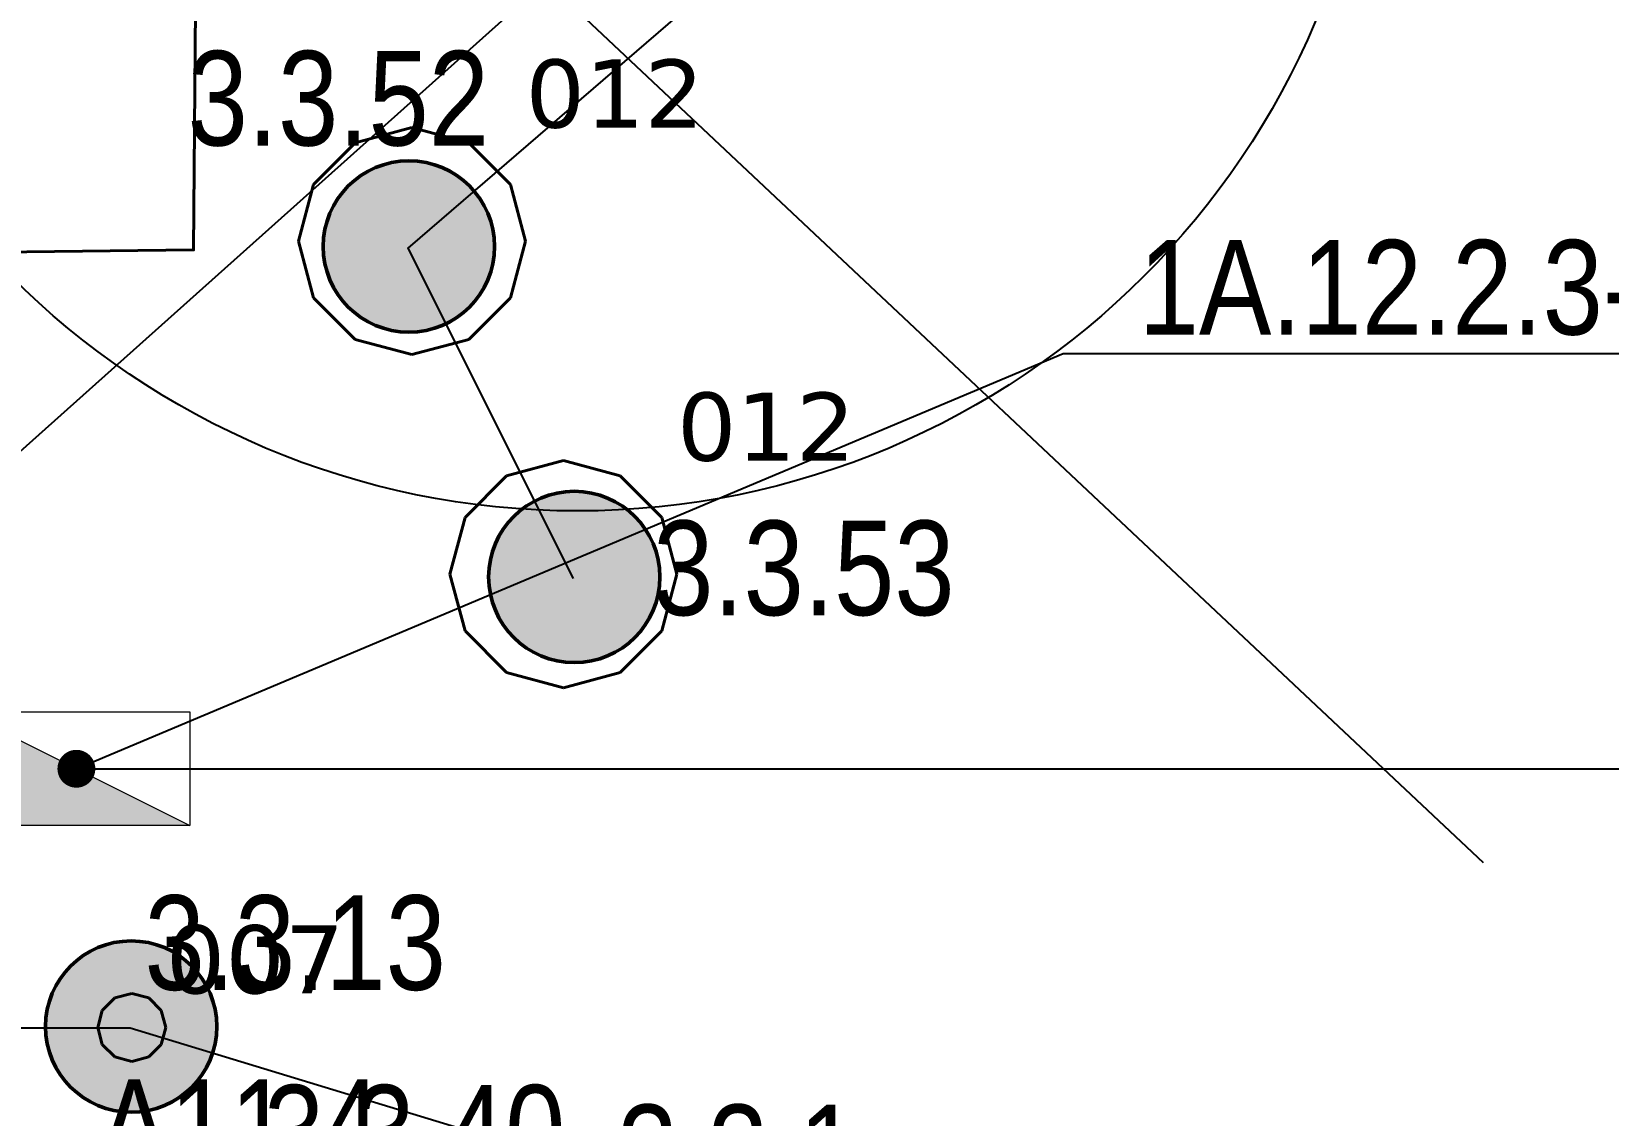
# Model space of a CAD drawing. Header units: millimetres. Extents: x -243740 to 150609, y -473655 to -165121.
# Drawn here: x -215874 to -211709, y -386755 to -383891 of the extents above; entities that cross this region are included whole.
import ezdxf
from ezdxf import colors
from ezdxf.entities.mleader import LeaderData, LeaderLine
from ezdxf.enums import TextEntityAlignment as Align
from ezdxf.math import Vec2, Vec3

# ---------------------------------------------------------------- set-up
doc = ezdxf.new("R2010")
doc.units = ezdxf.units.MM
doc.linetypes.add('HIDDEN2', pattern=[4.7625, 3.175, -1.5875])
for name, color, linetype, lineweight in [('0_Авт.', 255, 'Continuous', 5), ('_освещение_dali', 3, 'Continuous', 50), ('DLX_FL2_LUM 34', 5, 'Continuous', 40), ('DLX_FL2_LUM 36', 5, 'Continuous', 40), ('Освещение', 5, 'Continuous', 30)]:
    doc.layers.add(name, color=color, linetype=linetype, lineweight=lineweight)
doc.layers.add('_HMI', color=6, linetype='Continuous')
doc.layers.add('_Гр.ЩД-1А.5.9.I2.3', color=6, linetype='Continuous')
doc.layers.add('ЭТО_аварийные', color=7, linetype='HIDDEN2', lineweight=40, true_color=0xfa0505)
doc.styles.add('Arial Narrow_6', font='ARIALN.TTF', dxfattribs={"height": 193.245432})
doc.styles.get("Standard").update_dxf_attribs({"font": 'ARIALN.TTF'})
doc.styles.add('TableTextStyle', font='')
doc.styles.get('TableTextStyle').set_extended_font_data('VERDANA.TTF')
doc.linetypes.add('Truba', pattern='A,3e-05,[4,MSH_7,S=1,R=0,X=0,Y=0],-3.022072', length=3.022102)

# ---------------------------------------------------------------- blocks, each defined once
blk = doc.blocks.new('*U277')
h = blk.add_hatch(color=0)
h.dxf.hatch_style = 1
h.paths.add_polyline_path([(150, 300), (-150, 300), (-150, -300)])
at = {"color": 0}
blk.add_line((150, 300), (-150, -300), dxfattribs=at)
blk.add_lwpolyline([(150, 300), (150, -300), (-150, -300), (-150, 300)], close=True, dxfattribs=at)
blk = doc.blocks.new('_Dot')
at = {"color": 0, "linetype": 'ByBlock', "lineweight": -2}
blk.add_line((-0.5, 0), (-1, 0), dxfattribs=at)
at = {"color": 0, "linetype": 'ByBlock', "const_width": 0.5}
blk.add_lwpolyline([(-0.25, 0, 1), (0.25, 0, 1)], format="xyb", close=True, dxfattribs=at)
blk = doc.blocks.new('dgdg')
at = {"layer": 'DLX_FL2_LUM 34'}
for points in [[(18985.3, 10992.4, 0), (19030.3, 11004.5, 0)], [(19030.3, 11004.5, 0), (18985.3, 10992.4, 0)], [(19030.3, 11004.5, 0), (18985.3, 10992.4, 0)], [(18985.3, 10992.4, 0), (19030.3, 11004.5, 0)], [(19030.3, 11004.5, 0), (19030.3, 11004.5, 0)], [(19030.3, 11004.5, 0), (19075.3, 10992.4, 0)], [(19075.3, 10992.4, 0), (19030.3, 11004.5, 0)], [(19030.3, 11004.5, 0), (19030.3, 11004.5, 0)], [(19075.3, 10992.4, 0), (19030.3, 11004.5, 0)], [(19030.3, 11004.5, 0), (19075.3, 10992.4, 0)], [(18940.3, 10914.5, 0), (18952.3, 10959.5, 0)], [(18952.3, 10959.5, 0), (18940.3, 10914.5, 0)], [(18952.3, 10959.5, 0), (18940.3, 10914.5, 0)], [(18940.3, 10914.5, 0), (18952.3, 10959.5, 0)], [(18952.3, 10959.5, 0), (18985.3, 10992.4, 0)], [(18985.3, 10992.4, 0), (18952.3, 10959.5, 0)], [(18985.3, 10992.4, 0), (18952.3, 10959.5, 0)], [(18952.3, 10959.5, 0), (18985.3, 10992.4, 0)], [(18952.3, 10959.5, 0), (18952.3, 10959.5, 0)], [(18952.3, 10959.5, 0), (18952.3, 10959.5, 0)], [(18985.3, 10992.4, 0), (18985.3, 10992.4, 0)], [(18985.3, 10992.4, 0), (18985.3, 10992.4, 0)], [(19075.3, 10992.4, 0), (19075.3, 10992.4, 0)], [(19075.3, 10992.4, 0), (19108.2, 10959.5, 0)], [(19108.2, 10959.5, 0), (19075.3, 10992.4, 0)], [(19075.3, 10992.4, 0), (19075.3, 10992.4, 0)], [(19108.2, 10959.5, 0), (19075.3, 10992.4, 0)], [(19075.3, 10992.4, 0), (19108.2, 10959.5, 0)], [(19108.2, 10959.5, 0), (19108.2, 10959.5, 0)], [(19108.2, 10959.5, 0), (19120.3, 10914.5, 0)], [(19120.3, 10914.5, 0), (19108.2, 10959.5, 0)], [(19108.2, 10959.5, 0), (19108.2, 10959.5, 0)], [(19120.3, 10914.5, 0), (19108.2, 10959.5, 0)], [(19108.2, 10959.5, 0), (19120.3, 10914.5, 0)], [(18952.3, 10869.5, 0), (18940.3, 10914.5, 0)], [(18940.3, 10914.5, 0), (18940.3, 10914.5, 0)], [(18940.3, 10914.5, 0), (18952.3, 10869.5, 0)], [(18940.3, 10914.5, 0), (18940.3, 10914.5, 0)], [(18940.3, 10914.5, 0), (18952.3, 10869.5, 0)], [(18952.3, 10869.5, 0), (18940.3, 10914.5, 0)], [(19120.3, 10914.5, 0), (19108.2, 10869.5, 0)], [(19108.2, 10869.5, 0), (19120.3, 10914.5, 0)], [(19108.2, 10869.5, 0), (19120.3, 10914.5, 0)], [(19120.3, 10914.5, 0), (19108.2, 10869.5, 0)], [(19120.3, 10914.5, 0), (19120.3, 10914.5, 0)], [(19120.3, 10914.5, 0), (19120.3, 10914.5, 0)], [(18985.3, 10836.5, 0), (18952.3, 10869.5, 0)], [(18952.3, 10869.5, 0), (18952.3, 10869.5, 0)], [(18952.3, 10869.5, 0), (18985.3, 10836.5, 0)], [(18952.3, 10869.5, 0), (18952.3, 10869.5, 0)], [(18952.3, 10869.5, 0), (18985.3, 10836.5, 0)], [(18985.3, 10836.5, 0), (18952.3, 10869.5, 0)], [(19030.3, 10824.5, 0), (18985.3, 10836.5, 0)], [(18985.3, 10836.5, 0), (18985.3, 10836.5, 0)], [(18985.3, 10836.5, 0), (19030.3, 10824.5, 0)], [(18985.3, 10836.5, 0), (18985.3, 10836.5, 0)], [(18985.3, 10836.5, 0), (19030.3, 10824.5, 0)], [(19030.3, 10824.5, 0), (18985.3, 10836.5, 0)], [(19075.3, 10836.5, 0), (19030.3, 10824.5, 0)], [(19030.3, 10824.5, 0), (19075.3, 10836.5, 0)], [(19030.3, 10824.5, 0), (19075.3, 10836.5, 0)], [(19075.3, 10836.5, 0), (19030.3, 10824.5, 0)], [(19108.2, 10869.5, 0), (19075.3, 10836.5, 0)], [(19075.3, 10836.5, 0), (19108.2, 10869.5, 0)], [(19075.3, 10836.5, 0), (19108.2, 10869.5, 0)], [(19108.2, 10869.5, 0), (19075.3, 10836.5, 0)], [(19075.3, 10836.5, 0), (19075.3, 10836.5, 0)], [(19075.3, 10836.5, 0), (19075.3, 10836.5, 0)], [(19108.2, 10869.5, 0), (19108.2, 10869.5, 0)], [(19108.2, 10869.5, 0), (19108.2, 10869.5, 0)], [(19030.3, 10824.5, 0), (19030.3, 10824.5, 0)], [(19030.3, 10824.5, 0), (19030.3, 10824.5, 0)]]:
    blk.add_polyline3d(points, dxfattribs=at)
at = {"layer": 'DLX_FL2_LUM 36'}
for points in [[(19620.5, 13251.8, 0), (19770.5, 13292, 0)], [(19770.5, 13292, 0), (19620.5, 13251.8, 0)], [(19770.5, 13292, 0), (19620.5, 13251.8, 0)], [(19620.5, 13251.8, 0), (19770.5, 13292, 0)], [(19770.5, 13292, 0), (19770.5, 13292, 0)], [(19770.5, 13292, 0), (19920.5, 13251.8, 0)], [(19920.5, 13251.8, 0), (19770.5, 13292, 0)], [(19770.5, 13292, 0), (19770.5, 13292, 0)], [(19920.5, 13251.8, 0), (19770.5, 13292, 0)], [(19770.5, 13292, 0), (19920.5, 13251.8, 0)], [(19510.7, 13142, 0), (19620.5, 13251.8, 0)], [(19620.5, 13251.8, 0), (19510.7, 13142, 0)], [(19620.5, 13251.8, 0), (19510.7, 13142, 0)], [(19510.7, 13142, 0), (19620.5, 13251.8, 0)], [(19620.5, 13251.8, 0), (19620.5, 13251.8, 0)], [(19620.5, 13251.8, 0), (19620.5, 13251.8, 0)], [(19920.5, 13251.8, 0), (19920.5, 13251.8, 0)], [(19920.5, 13251.8, 0), (20030.3, 13142, 0)], [(20030.3, 13142, 0), (19920.5, 13251.8, 0)], [(19920.5, 13251.8, 0), (19920.5, 13251.8, 0)], [(20030.3, 13142, 0), (19920.5, 13251.8, 0)], [(19920.5, 13251.8, 0), (20030.3, 13142, 0)], [(19470.5, 12992, 0), (19510.7, 13142, 0)], [(19510.7, 13142, 0), (19470.5, 12992, 0)], [(19510.7, 13142, 0), (19470.5, 12992, 0)], [(19470.5, 12992, 0), (19510.7, 13142, 0)], [(19510.7, 13142, 0), (19510.7, 13142, 0)], [(19510.7, 13142, 0), (19510.7, 13142, 0)], [(20030.3, 13142, 0), (20030.3, 13142, 0)], [(20030.3, 13142, 0), (20070.5, 12992, 0)], [(20070.5, 12992, 0), (20030.3, 13142, 0)], [(20030.3, 13142, 0), (20030.3, 13142, 0)], [(20070.5, 12992, 0), (20030.3, 13142, 0)], [(20030.3, 13142, 0), (20070.5, 12992, 0)], [(19510.7, 12842, 0), (19470.5, 12992, 0)], [(19470.5, 12992, 0), (19470.5, 12992, 0)], [(19470.5, 12992, 0), (19510.7, 12842, 0)], [(19470.5, 12992, 0), (19470.5, 12992, 0)], [(19470.5, 12992, 0), (19510.7, 12842, 0)], [(19510.7, 12842, 0), (19470.5, 12992, 0)], [(20070.5, 12992, 0), (20030.3, 12842, 0)], [(20030.3, 12842, 0), (20070.5, 12992, 0)], [(20030.3, 12842, 0), (20070.5, 12992, 0)], [(20070.5, 12992, 0), (20030.3, 12842, 0)], [(20070.5, 12992, 0), (20070.5, 12992, 0)], [(20070.5, 12992, 0), (20070.5, 12992, 0)], [(19620.5, 12732.2, 0), (19510.7, 12842, 0)], [(19510.7, 12842, 0), (19510.7, 12842, 0)], [(19510.7, 12842, 0), (19620.5, 12732.2, 0)], [(19510.7, 12842, 0), (19510.7, 12842, 0)], [(19510.7, 12842, 0), (19620.5, 12732.2, 0)], [(19620.5, 12732.2, 0), (19510.7, 12842, 0)], [(20030.3, 12842, 0), (19920.5, 12732.2, 0)], [(19920.5, 12732.2, 0), (20030.3, 12842, 0)], [(19920.5, 12732.2, 0), (20030.3, 12842, 0)], [(20030.3, 12842, 0), (19920.5, 12732.2, 0)], [(20030.3, 12842, 0), (20030.3, 12842, 0)], [(20030.3, 12842, 0), (20030.3, 12842, 0)], [(19770.5, 12692, 0), (19620.5, 12732.2, 0)], [(19620.5, 12732.2, 0), (19620.5, 12732.2, 0)], [(19620.5, 12732.2, 0), (19770.5, 12692, 0)], [(19620.5, 12732.2, 0), (19620.5, 12732.2, 0)], [(19620.5, 12732.2, 0), (19770.5, 12692, 0)], [(19770.5, 12692, 0), (19620.5, 12732.2, 0)], [(19920.5, 12732.2, 0), (19770.5, 12692, 0)], [(19770.5, 12692, 0), (19920.5, 12732.2, 0)], [(19770.5, 12692, 0), (19920.5, 12732.2, 0)], [(19920.5, 12732.2, 0), (19770.5, 12692, 0)], [(19920.5, 12732.2, 0), (19920.5, 12732.2, 0)], [(19920.5, 12732.2, 0), (19920.5, 12732.2, 0)], [(19770.5, 12692, 0), (19770.5, 12692, 0)], [(19770.5, 12692, 0), (19770.5, 12692, 0)], [(19910.7, 12262, 0), (20020.5, 12371.8, 0)], [(20020.5, 12371.8, 0), (19910.7, 12262, 0)], [(20020.5, 12371.8, 0), (19910.7, 12262, 0)], [(19910.7, 12262, 0), (20020.5, 12371.8, 0)], [(20020.5, 12371.8, 0), (20170.5, 12412, 0)], [(20170.5, 12412, 0), (20020.5, 12371.8, 0)], [(20170.5, 12412, 0), (20020.5, 12371.8, 0)], [(20020.5, 12371.8, 0), (20170.5, 12412, 0)], [(20020.5, 12371.8, 0), (20020.5, 12371.8, 0)], [(20020.5, 12371.8, 0), (20020.5, 12371.8, 0)], [(20170.5, 12412, 0), (20170.5, 12412, 0)], [(20170.5, 12412, 0), (20320.5, 12371.8, 0)], [(20320.5, 12371.8, 0), (20170.5, 12412, 0)], [(20170.5, 12412, 0), (20170.5, 12412, 0)], [(20320.5, 12371.8, 0), (20170.5, 12412, 0)], [(20170.5, 12412, 0), (20320.5, 12371.8, 0)], [(20320.5, 12371.8, 0), (20320.5, 12371.8, 0)], [(20320.5, 12371.8, 0), (20430.3, 12262, 0)], [(20430.3, 12262, 0), (20320.5, 12371.8, 0)], [(20320.5, 12371.8, 0), (20320.5, 12371.8, 0)], [(20430.3, 12262, 0), (20320.5, 12371.8, 0)], [(20320.5, 12371.8, 0), (20430.3, 12262, 0)], [(19870.5, 12112, 0), (19910.7, 12262, 0)], [(19910.7, 12262, 0), (19870.5, 12112, 0)], [(19910.7, 12262, 0), (19870.5, 12112, 0)], [(19870.5, 12112, 0), (19910.7, 12262, 0)], [(19910.7, 12262, 0), (19910.7, 12262, 0)], [(19910.7, 12262, 0), (19910.7, 12262, 0)], [(20430.3, 12262, 0), (20430.3, 12262, 0)], [(20430.3, 12262, 0), (20470.5, 12112, 0)], [(20470.5, 12112, 0), (20430.3, 12262, 0)], [(20430.3, 12262, 0), (20430.3, 12262, 0)], [(20470.5, 12112, 0), (20430.3, 12262, 0)], [(20430.3, 12262, 0), (20470.5, 12112, 0)], [(19910.7, 11962, 0), (19870.5, 12112, 0)], [(19870.5, 12112, 0), (19870.5, 12112, 0)], [(19870.5, 12112, 0), (19910.7, 11962, 0)], [(19870.5, 12112, 0), (19870.5, 12112, 0)], [(19870.5, 12112, 0), (19910.7, 11962, 0)], [(19910.7, 11962, 0), (19870.5, 12112, 0)], [(20470.5, 12112, 0), (20430.3, 11962, 0)], [(20430.3, 11962, 0), (20470.5, 12112, 0)], [(20430.3, 11962, 0), (20470.5, 12112, 0)], [(20470.5, 12112, 0), (20430.3, 11962, 0)], [(20470.5, 12112, 0), (20470.5, 12112, 0)], [(20470.5, 12112, 0), (20470.5, 12112, 0)], [(20020.5, 11852.2, 0), (19910.7, 11962, 0)], [(19910.7, 11962, 0), (19910.7, 11962, 0)], [(19910.7, 11962, 0), (20020.5, 11852.2, 0)], [(19910.7, 11962, 0), (19910.7, 11962, 0)], [(19910.7, 11962, 0), (20020.5, 11852.2, 0)], [(20020.5, 11852.2, 0), (19910.7, 11962, 0)], [(20430.3, 11962, 0), (20320.5, 11852.2, 0)], [(20320.5, 11852.2, 0), (20430.3, 11962, 0)], [(20320.5, 11852.2, 0), (20430.3, 11962, 0)], [(20430.3, 11962, 0), (20320.5, 11852.2, 0)], [(20430.3, 11962, 0), (20430.3, 11962, 0)], [(20430.3, 11962, 0), (20430.3, 11962, 0)], [(20170.5, 11812, 0), (20020.5, 11852.2, 0)], [(20020.5, 11852.2, 0), (20020.5, 11852.2, 0)], [(20020.5, 11852.2, 0), (20170.5, 11812, 0)], [(20020.5, 11852.2, 0), (20020.5, 11852.2, 0)], [(20020.5, 11852.2, 0), (20170.5, 11812, 0)], [(20170.5, 11812, 0), (20020.5, 11852.2, 0)], [(20320.5, 11852.2, 0), (20170.5, 11812, 0)], [(20170.5, 11812, 0), (20320.5, 11852.2, 0)], [(20170.5, 11812, 0), (20320.5, 11852.2, 0)], [(20320.5, 11852.2, 0), (20170.5, 11812, 0)], [(20320.5, 11852.2, 0), (20320.5, 11852.2, 0)], [(20320.5, 11852.2, 0), (20320.5, 11852.2, 0)], [(20170.5, 11812, 0), (20170.5, 11812, 0)], [(20170.5, 11812, 0), (20170.5, 11812, 0)]]:
    blk.add_polyline3d(points, dxfattribs=at)
at = {"layer": 'ЭТО_аварийные', "linetype": 'Truba', "ltscale": 100}
blk.add_lwpolyline([(17368.3, 11451.8), (17549.2, 11854.9), (17543.3, 12423.2), (17131.4, 12419), (17138.2, 12944.3), (19193.4, 12968.9), (19211.7, 15206.9)], dxfattribs=at)
at = {"layer": 'Освещение', "lineweight": 40, "style": 'Arial Narrow_6'}
blk.add_text('А11.4', height=250, dxfattribs=at).set_placement((18940.3, 10527.2))
blk = doc.blocks.new('A$Cab2378fa')
at = {"lineweight": 25, "true_color": 0xfff5f5}
h = blk.add_hatch(color=7, dxfattribs=at)
h.dxf.hatch_style = 1
h.paths.add_polyline_path([(0, 0), (-141.6, -170.3, 0.174923), (3, -222.4, 0.197808), (162.3, -156.8)])
h.paths.add_polyline_path([(-163.2, 157.6), (0, 0), (147.8, 177.8, 0.175398), (3, 230.2, 0.209014)])
at = {"lineweight": 25}
h = blk.add_hatch(color=0, dxfattribs=at)
h.paths.add_polyline_path([(162.3, -156.8, 0.442338), (147.8, 177.8), (0, 0)])
h.paths.add_polyline_path([(-141.6, -170.3), (0, 0), (-163.2, 157.6, 0.430096)])
blk.add_circle((3, 3.9), 226.3)

msp = doc.modelspace()

# ---------------------------------------------------------------- linework, layer by layer
at = {"layer": '_HMI', "ltscale": 100}
msp.add_lwpolyline([(-215756, -385839.3), (-211238.1, -385839.3), (-211259.5, -386658.7), (-150051.6, -386658.7), (-150051.6, -393664.8)], dxfattribs=at)
at = {"layer": '_Гр.ЩД-1А.5.9.I2.3', "ltscale": 100}
msp.add_lwpolyline([(-212939.5, -387338.1), (-215614.3, -386524.4), (-217606.2, -386524.4), (-220368.6, -386524.4), (-220368.6, -385980.1), (-217824.2, -385980.1), (-217349.6, -385832.4), (-217349.6, -385163.5), (-217580.6, -385027), (-217356.9, -384491.2), (-217356.9, -383830.6), (-217831, -383657.6), (-216132, -383657.6), (-216132, -382274.4), (-215485.9, -382274.4), (-214824, -382274.4), (-214172.3, -382274.4), (-213517.8, -382274.4), (-212859.2, -382276.8), (-213589.5, -383350.4), (-214880.7, -384463.4), (-214443.8, -385336.5)], dxfattribs=at)
at = {"layer": 'Defpoints', "color": 251, "ltscale": 100, "true_color": 0x636466}
for points in [[(-212040, -381544.2), (-217120, -386087.2)], [(-216870.4, -381544.2), (-212040, -386087.2)]]:
    msp.add_lwpolyline(points, dxfattribs=at)
at = {"layer": 'Defpoints', "color": 3, "ltscale": 100}
msp.add_circle((-214432.7, -383042.5), 2115.6, dxfattribs=at)

# ---------------------------------------------------------------- block references
at = {"layer": '0_Авт.', "color": 1, "rotation": 89.99999999999999}
msp.add_blockref('*U277', (-215756, -385839.3), dxfattribs=at)
at = {"layer": '_освещение_dali', "color": 5, "ltscale": 100}
for p in [(-214880.7, -384463.4), (-214443.8, -385336.5), (-215614.3, -386524.4)]:
    msp.add_blockref('A$Cab2378fa', p, dxfattribs=at)
at = {"layer": 'Defpoints', "linetype": 'Truba'}
msp.add_blockref('dgdg', (-234640, -397437.2), dxfattribs=at)

# ---------------------------------------------------------------- texts
at = {"layer": '_Гр.ЩД-1А.5.9.I2.3', "ltscale": 100}
for s, p in [('3.3.52', (-215064.1, -384267.6)), ('3.3.53', (-213834.2, -385508.6)), ('3.3.13', (-215177.8, -386498.6)), ('3.3.40', (-214862.4, -386999.9)), ('3.3.1', (-214007.8, -387051.7))]:
    msp.add_text(s, height=250, dxfattribs=at).set_placement(p, align=Align.BOTTOM_CENTER)
at = {"layer": '_освещение_dali', "color": 63, "true_color": 0xbddd80, "style": 'TableTextStyle'}
for s, p in [('012', (-214569.5, -384145.2)), ('012', (-214169.5, -385025.2)), ('007', (-215519.7, -386432.7))]:
    msp.add_text(s, height=180, dxfattribs=at).set_placement(p)

# ---------------------------------------------------------------- leaders
at = {"layer": '0_Авт.', "color": 1}
ml = msp.add_multileader_mtext('Standard', dxfattribs=at)
ml.set_content('1А.12.2.3-HMI', color=1)
ml.set_leader_properties()
ml.set_arrow_properties(name='DOT')
ml.build(insert=Vec2(0, 0))
ml.multileader.update_dxf_attribs({"has_dogleg": 0, "text_left_attachment_type": 6, "text_right_attachment_type": 6, "arrow_head_size": 100})
ctx = ml.context
ctx.base_point, ctx.char_height, ctx.arrow_head_size, ctx.landing_gap_size, ctx.plane_origin = Vec3(-213149.7, -384742.1), 250, 100, 200, Vec3(-136365.2, -257990.7)
ctx.left_attachment, ctx.right_attachment = 6, 6
notes = []
notes.append((ctx, [(0, (1, 1, 0), (-213157.7, -384742.1), (1, 0), 8, [(1, [(-215756, -385839.3)], 0, [])])]))
ctx.mtext.insert, ctx.mtext.width, ctx.mtext.flow_direction = Vec3(-212949.7, -384442.1), 1553.83, 5
for ctx, leaders in notes:
    for number, flags, end, landing, length, lines in leaders:
        leader = LeaderData()
        leader.index, (leader.has_last_leader_line, leader.has_dogleg_vector, leader.attachment_direction) = number, flags
        leader.last_leader_point, leader.dogleg_vector, leader.dogleg_length = Vec3(end), Vec3(landing), length
        for number, points, colour, breaks in lines:
            line = LeaderLine()
            line.index, line.vertices, line.color, line.breaks = number, Vec3.list(points), colors.encode_raw_color(colour), breaks
            leader.lines.append(line)
        ctx.leaders.append(leader)

doc.saveas('drawing.dxf')
